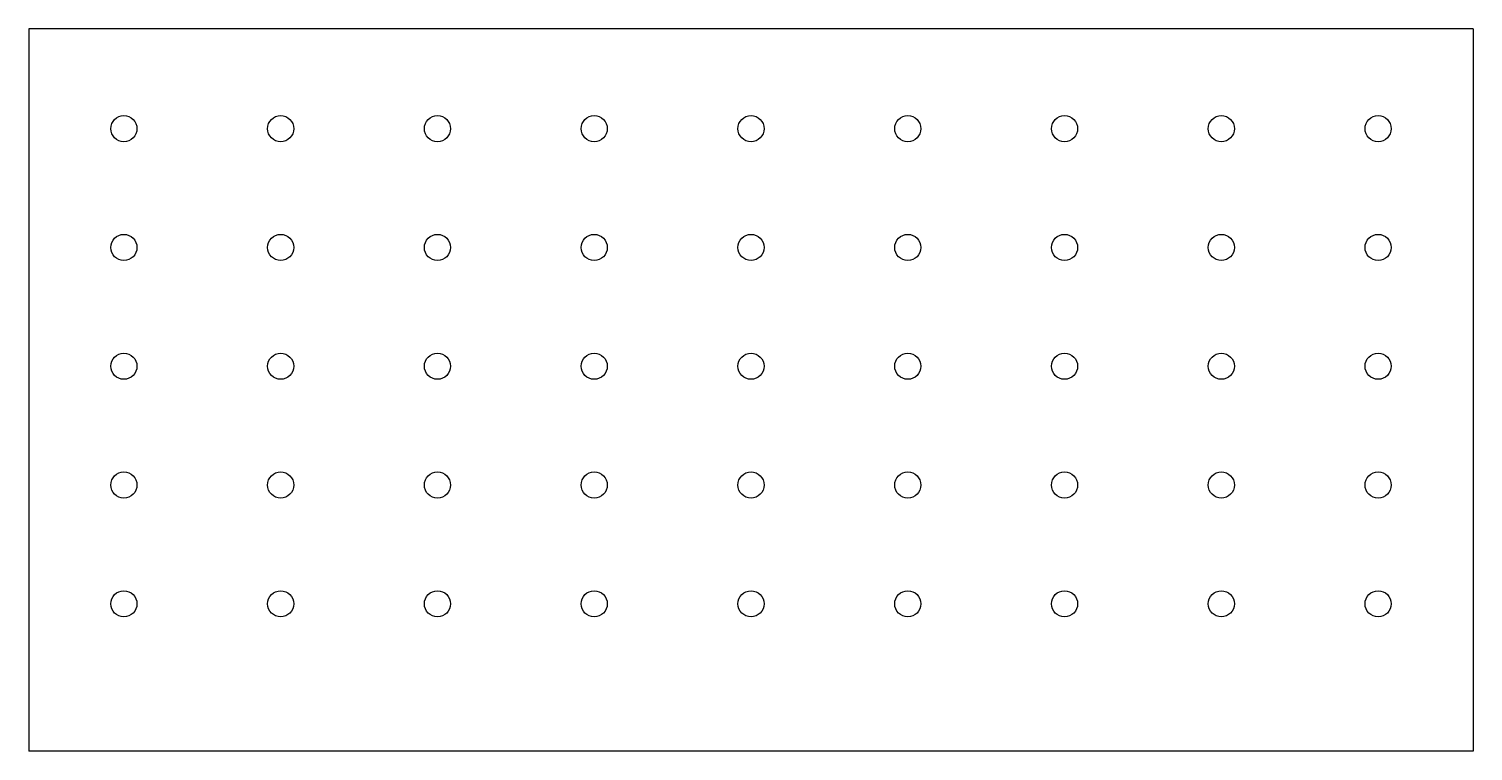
# Model space of a CAD drawing. Extents: x -304 to 304, y -152 to 152.
import ezdxf

# ---------------------------------------------------------------- set-up
doc = ezdxf.new("R2010")
doc.units = 0
doc.header["$MEASUREMENT"] = 0
doc.layers.add('VISIBLE', color=7, linetype='CONTINUOUS')

msp = doc.modelspace()

# ---------------------------------------------------------------- linework, layer by layer
at = {"layer": 'VISIBLE'}
for p, q in [((304, 152), (-304, 152)), ((-304, 152), (-304, -152)), ((304, 152), (304, -152)), ((304, -152), (-304, -152))]:
    msp.add_line(p, q, dxfattribs=at)
for centre in [(-264, 110), (-198, 110), (-132, 110), (-66, 110), (0, 110), (66, 110), (132, 110), (198, 110), (264, 110), (-264, 60), (-198, 60), (-132, 60), (-66, 60), (0, 60), (66, 60), (132, 60), (198, 60), (264, 60), (-264, 10), (-198, 10), (-132, 10), (-66, 10), (0, 10), (66, 10), (132, 10), (198, 10), (264, 10), (-264, -40), (-198, -40), (-132, -40), (-66, -40), (0, -40), (66, -40), (132, -40), (198, -40), (264, -40), (-264, -90), (-198, -90), (-132, -90), (-66, -90), (0, -90), (66, -90), (132, -90), (198, -90), (264, -90)]:
    msp.add_circle(centre, 5.5, dxfattribs=at)

doc.saveas('drawing.dxf')
